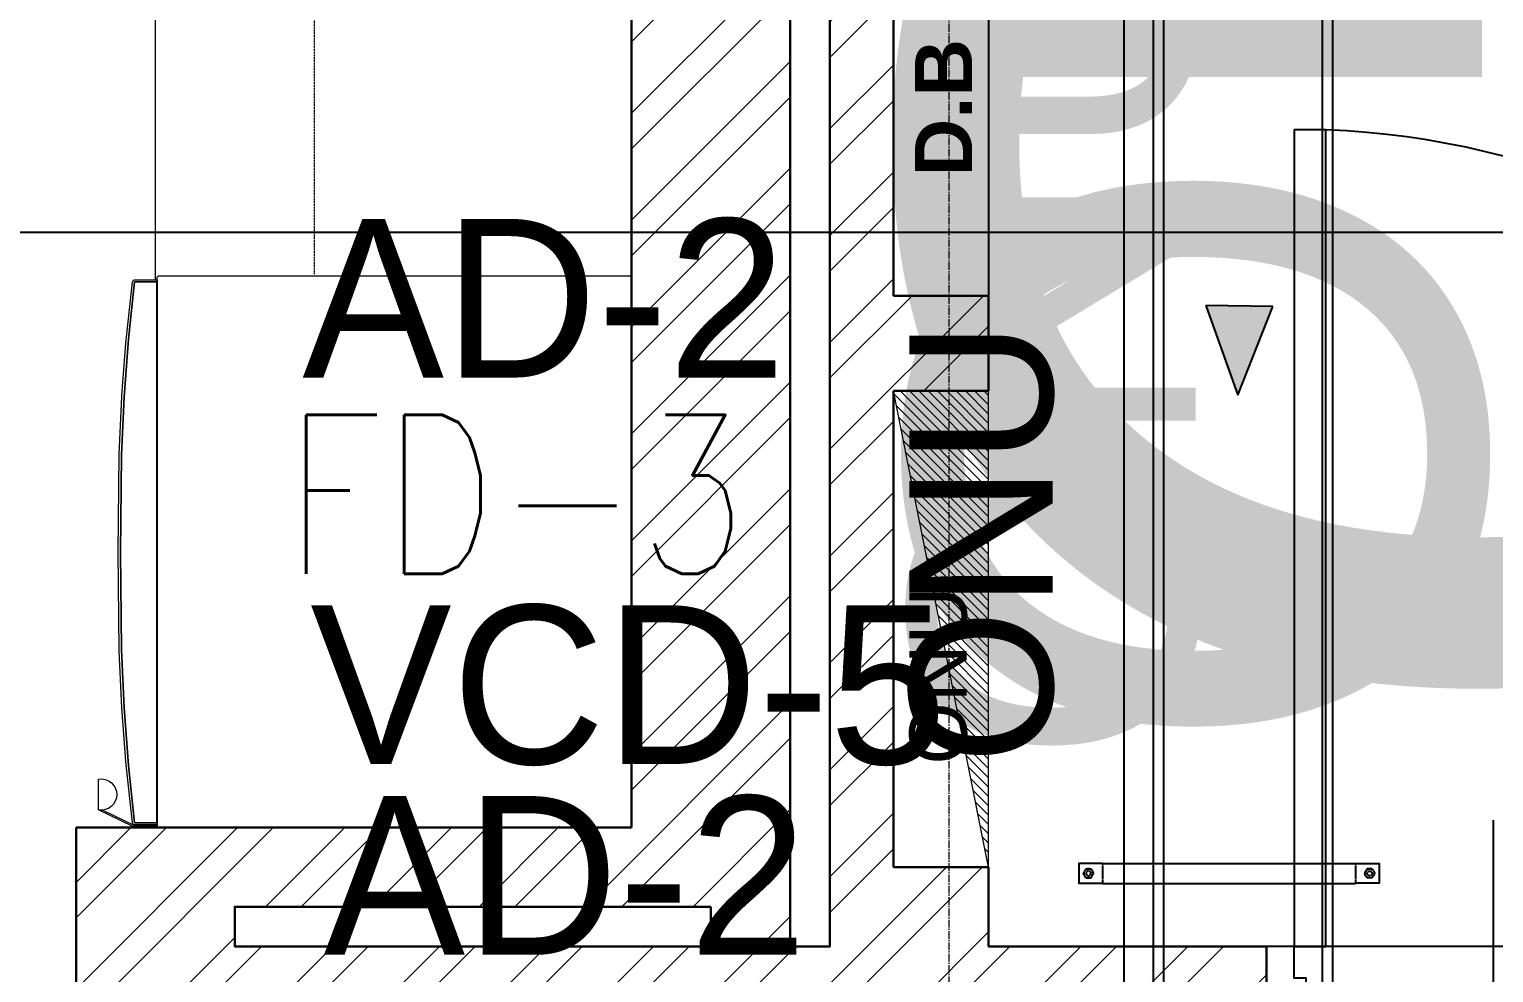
# Model space of a CAD drawing. Header units: millimetres. Extents: x -9226 to 166212, y -13 to 97274.
# Drawn here: x 36791 to 38637, y 70547 to 71736 of the extents above; entities that cross this region are included whole.
import ezdxf

# ---------------------------------------------------------------- set-up
doc = ezdxf.new("R2010")
doc.units = ezdxf.units.MM
for name, pattern in [('23491-A-XR-GRID$0$23288-XR-Unit GRIDS$0$CENTER2', [28.575, 19.05, -3.175, 3.175, -3.175]), ('23491-XR-AR-2ND FLOOR PLAN$0$23491-XR-AR-2ND FLOOR PLAN$0$23491-XR-AR-TYP-FLOOR$0$DASHED2', [0.375, 0.25, -0.125]), ('HIDDEN', [9.525, 6.35, -3.175])]:
    doc.linetypes.add(name, pattern=pattern)
doc.layers.get('0').update_dxf_attribs({"color": 8})
for name, color, linetype in [('-EAD', 30, 'Continuous'), ('-TEXT', 7, 'Continuous'), ('1.INS', 8, 'Continuous'), ('1.support 2', 7, 'Continuous'), ('23491-GN-XR-PLOT LIMIT$0$RETAIL', 8, 'Continuous'), ('23491-XR-AR-2ND FLOOR PLAN$0$23491-XR-AR-2ND FLOOR PLAN$0$23491-XR-AR-TYP-FLOOR$0$A-ELC-DP', 8, 'Continuous'), ('23491-XR-AR-2ND FLOOR PLAN$0$23491-XR-AR-2ND FLOOR PLAN$0$23491-XR-AR-TYP-FLOOR$0$A-ELC-DP @ 100', 8, 'Continuous'), ('23491-XR-AR-2ND FLOOR PLAN$0$23491-XR-AR-2ND FLOOR PLAN$0$23491-XR-AR-TYP-FLOOR$0$A-ELC-DP @ 1000', 8, 'Continuous'), ('23491-XR-AR-2ND FLOOR PLAN$0$23491-XR-AR-2ND FLOOR PLAN$0$23491-XR-AR-TYP-FLOOR$0$A-ELC-DP @ 2000', 8, 'Continuous'), ('23491-XR-AR-2ND FLOOR PLAN$0$23491-XR-AR-2ND FLOOR PLAN$0$23491-XR-AR-TYP-FLOOR$0$A-ELC-DP @ 250', 8, 'Continuous'), ('23491-XR-AR-2ND FLOOR PLAN$0$23491-XR-AR-2ND FLOOR PLAN$0$23491-XR-AR-TYP-FLOOR$0$A-ELC-DP @ 500', 8, 'Continuous'), ('23491-XR-AR-2ND FLOOR PLAN$0$23491-XR-AR-2ND FLOOR PLAN$0$23491-XR-AR-TYP-FLOOR$0$LLL', 8, 'Continuous'), ('EAD', 30, 'Continuous'), ('ETA-AC-SUPPORT', 25, 'Continuous'), ('FAD', 3, 'Continuous'), ('VCD SHE', 7, 'Continuous')]:
    doc.layers.add(name, color=color, linetype=linetype)
for name, color, linetype, lineweight in [('1.XREF', 8, 'Continuous', 9), ('23491-A-XR-GRID$0$G-ANNO-GRID', 8, '23491-A-XR-GRID$0$23288-XR-Unit GRIDS$0$CENTER2', 0), ('23491-XR-AR-2ND FLOOR PLAN$0$23491-XR-AR-2ND FLOOR PLAN$0$23491-XR-AR-TYP-FLOOR$0$A-ANNO-TEXT @ 50', 8, 'Continuous', 25), ('23491-XR-AR-2ND FLOOR PLAN$0$23491-XR-AR-2ND FLOOR PLAN$0$23491-XR-AR-TYP-FLOOR$0$A-EQUP-KITN-PLAN', 8, 'Continuous', 9), ('23491-XR-AR-2ND FLOOR PLAN$0$23491-XR-AR-2ND FLOOR PLAN$0$23491-XR-AR-TYP-FLOOR$0$A-Glaz-Sill', 8, 'Continuous', 5), ('23491-XR-AR-2ND FLOOR PLAN$0$23491-XR-AR-2ND FLOOR PLAN$0$23491-XR-AR-TYP-FLOOR$0$Zone-6_30May22$0$TYP$0$2B+G+19+R Typical Floor$0$A-DOOR', 8, 'Continuous', 25), ('23491-XR-AR-2ND FLOOR PLAN$0$23491-XR-AR-2ND FLOOR PLAN$0$A-WALL', 8, 'Continuous', 30), ('23491-XR-AR-2ND FLOOR PLAN$0$23491-XR-AR-2ND FLOOR PLAN$0$A-WALL-PATT', 8, 'Continuous', 5), ('23491-XR-AR-2ND FLOOR PLAN$0$23491-XR-AR-TYP-FLOOR$0$Zone-6_30May22$0$TYP$0$2B+G+19+R Typical Floor$0$A-DOOR', 8, 'Continuous', 25), ('23491-XR-AR-2ND FLOOR PLAN$0$A-WALL-CAVI', 8, 'Continuous', 15), ('A-ANNO-DIMS', 8, 'Continuous', 9)]:
    doc.layers.add(name, color=color, linetype=linetype, lineweight=lineweight)
doc.styles.add('23491-XR-AR-2ND FLOOR PLAN$0$23491-XR-AR-2ND FLOOR PLAN$0$23491-XR-AR-TYP-FLOOR$0$SDC-TEXT', font='arial.ttf')
doc.styles.add('23491-XR-AR-2ND FLOOR PLAN$0$23491-XR-AR-2ND FLOOR PLAN$0$23491-XR-AR-TYP-FLOOR$0$SDC-TEXT-ARB', font='sdc-arb.shx')
doc.styles.add('JSE', font='romans.shx', dxfattribs={"width": 0.85})
doc.styles.add('ROMANS', font='isocp.shx', dxfattribs={"width": 0.8})
doc.styles.add('SDC-TEXT-ARB', font='sdc-arb.shx', dxfattribs={"height": 0.5})
doc.dimstyles.new('JSE', dxfattribs={"dimtxt": 50, "dimasz": 150, "dimexe": 0.18, "dimexo": 0.0625, "dimgap": 50, "dimtad": 0, "dimdec": 0, "dimrnd": 5, "dimzin": 0, "dimdsep": 46, "dimtxsty": 'ROMANS', "dimcen": 0.09, "dimclrd": 7, "dimclre": 7, "dimclrt": 7, "dimadec": 0, "dimazin": 0, "dimtfac": 1, "dimtdec": 0, "dimtofl": 0, "dimtmove": 0, "dimatfit": 3, "dimfxl": 1, "dimtolj": 1, "dimtzin": 0, "dimarcsym": 1})

# ---------------------------------------------------------------- blocks, each defined once
blk = doc.blocks.new('*U535')
at = {"layer": '23491-XR-AR-2ND FLOOR PLAN$0$23491-XR-AR-TYP-FLOOR$0$Zone-6_30May22$0$TYP$0$2B+G+19+R Typical Floor$0$A-DOOR', "color": 8}
for p, q in [((1.065, 0), (0.035, 0)), ((1.05, -0.2), (0.05, -0.2))]:
    blk.add_line(p, q, dxfattribs=at)
blk.add_lwpolyline([(0.075, 0), (0.075, 1.0292), (0.035, 1.0292), (0.035, 0)], close=True, dxfattribs=at)
for points in [[(0.035, 0), (0, 0), (0, -0.2), (0.05, -0.2), (0.05, -0.04), (0.035, -0.04), (0.035, 0)], [(1.065, 0), (1.1, 0), (1.1, -0.2), (1.05, -0.2), (1.05, -0.04), (1.065, -0.04), (1.065, 0)]]:
    blk.add_lwpolyline(points, dxfattribs=at)
blk.add_arc((0.035, 0), 1.03, 0, 87.7744, dxfattribs=at)
blk = doc.blocks.new('23491-GN-XR-PLOT LIMIT')
at = {"layer": '23491-GN-XR-PLOT LIMIT$0$RETAIL', "color": 8}
blk.add_lwpolyline([(48271.7, 23525.6), (50500, 25555.4), (50500, 80172.6), (48692.6, 81480), (5000, 81480), (5000, 71480), (40000, 71480), (40000, 32256.2, 0.000401), (5000, 26236.7), (5000, 16088.4, -0.000496)], format="xyb", close=True, dxfattribs=at)
blk = doc.blocks.new('*U128')
at = {"layer": '23491-XR-AR-2ND FLOOR PLAN$0$23491-XR-AR-2ND FLOOR PLAN$0$23491-XR-AR-TYP-FLOOR$0$Zone-6_30May22$0$TYP$0$2B+G+19+R Typical Floor$0$A-DOOR', "color": 8}
for p, q in [((1.065, 0), (0.035, 0)), ((1.05, -0.2), (0.05, -0.2))]:
    blk.add_line(p, q, dxfattribs=at)
blk.add_lwpolyline([(0.075, 0), (0.075, 1.0292), (0.035, 1.0292), (0.035, 0)], close=True, dxfattribs=at)
for points in [[(0.035, 0), (0, 0), (0, -0.2), (0.05, -0.2), (0.05, -0.04), (0.035, -0.04), (0.035, 0)], [(1.065, 0), (1.1, 0), (1.1, -0.2), (1.05, -0.2), (1.05, -0.04), (1.065, -0.04), (1.065, 0)]]:
    blk.add_lwpolyline(points, dxfattribs=at)
blk.add_arc((0.035, 0), 1.03, 0, 87.7744, dxfattribs=at)
blk = doc.blocks.new('23491-XR-AR-2ND FLOOR PLAN$0$23491-XR-AR-2ND FLOOR PLAN$0$23491-XR-AR-TYP-FLOOR$0$onu')
at = {"layer": '23491-XR-AR-2ND FLOOR PLAN$0$23491-XR-AR-2ND FLOOR PLAN$0$23491-XR-AR-TYP-FLOOR$0$LLL', "color": 8}
blk.add_lwpolyline([(30, 60), (30, 510), (150, 510), (150, 60)], close=True, dxfattribs=at)
at = {"layer": '23491-XR-AR-2ND FLOOR PLAN$0$23491-XR-AR-2ND FLOOR PLAN$0$23491-XR-AR-TYP-FLOOR$0$A-ANNO-TEXT @ 50', "color": 8, "insert": (129.2, 210.5), "char_height": 72, "width": 1966.959, "attachment_point": 7, "rotation": 90, "style": '23491-XR-AR-2ND FLOOR PLAN$0$23491-XR-AR-2ND FLOOR PLAN$0$23491-XR-AR-TYP-FLOOR$0$SDC-TEXT'}
blk.add_mtext('{\\fArial|b1|i0|c0|p34;D.B}', dxfattribs=at)
blk = doc.blocks.new('*U723')
at = {"layer": '23491-XR-AR-2ND FLOOR PLAN$0$23491-XR-AR-2ND FLOOR PLAN$0$23491-XR-AR-TYP-FLOOR$0$A-ELC-DP @ 100', "color": 8, "lineweight": 25, "insert": (129.2, 99.7), "char_height": 72.149, "attachment_point": 1, "style": '23491-XR-AR-2ND FLOOR PLAN$0$23491-XR-AR-2ND FLOOR PLAN$0$23491-XR-AR-TYP-FLOOR$0$SDC-TEXT-ARB'}
blk.add_mtext_dynamic_manual_height_columns('{\\fArial|b0|i0|c0|p34;ONU}', width=72.149, gutter_width=360.7, heights=[0], dxfattribs=at)
at = {"layer": '23491-XR-AR-2ND FLOOR PLAN$0$23491-XR-AR-2ND FLOOR PLAN$0$23491-XR-AR-TYP-FLOOR$0$A-ELC-DP @ 1000', "color": 8, "lineweight": 25, "insert": (129.2, 99.7), "char_height": 721.494, "attachment_point": 1, "style": '23491-XR-AR-2ND FLOOR PLAN$0$23491-XR-AR-2ND FLOOR PLAN$0$23491-XR-AR-TYP-FLOOR$0$SDC-TEXT-ARB'}
blk.add_mtext_dynamic_manual_height_columns('{\\fArial|b0|i0|c0|p34;ONU}', width=721.494, gutter_width=3607.5, heights=[0], dxfattribs=at)
at = {"layer": '23491-XR-AR-2ND FLOOR PLAN$0$23491-XR-AR-2ND FLOOR PLAN$0$23491-XR-AR-TYP-FLOOR$0$A-ELC-DP @ 2000', "color": 8, "lineweight": 25, "insert": (129.2, 99.7), "char_height": 1442.988, "attachment_point": 1, "style": '23491-XR-AR-2ND FLOOR PLAN$0$23491-XR-AR-2ND FLOOR PLAN$0$23491-XR-AR-TYP-FLOOR$0$SDC-TEXT-ARB'}
blk.add_mtext_dynamic_manual_height_columns('{\\fArial|b0|i0|c0|p34;ONU}', width=1442.988, gutter_width=7214.9, heights=[0], dxfattribs=at)
at = {"layer": '23491-XR-AR-2ND FLOOR PLAN$0$23491-XR-AR-2ND FLOOR PLAN$0$23491-XR-AR-TYP-FLOOR$0$A-ELC-DP @ 250', "color": 8, "lineweight": 25, "insert": (129.2, 99.7), "char_height": 180.374, "attachment_point": 1, "style": '23491-XR-AR-2ND FLOOR PLAN$0$23491-XR-AR-2ND FLOOR PLAN$0$23491-XR-AR-TYP-FLOOR$0$SDC-TEXT-ARB'}
blk.add_mtext_dynamic_manual_height_columns('{\\fArial|b0|i0|c0|p34;ONU}', width=180.374, gutter_width=901.9, heights=[0], dxfattribs=at)
at = {"layer": '23491-XR-AR-2ND FLOOR PLAN$0$23491-XR-AR-2ND FLOOR PLAN$0$23491-XR-AR-TYP-FLOOR$0$A-ELC-DP @ 500', "color": 8, "lineweight": 25, "insert": (129.2, 99.7), "char_height": 360.747, "attachment_point": 1, "style": '23491-XR-AR-2ND FLOOR PLAN$0$23491-XR-AR-2ND FLOOR PLAN$0$23491-XR-AR-TYP-FLOOR$0$SDC-TEXT-ARB'}
blk.add_mtext_dynamic_manual_height_columns('{\\fArial|b0|i0|c0|p34;ONU}', width=360.747, gutter_width=1803.7, heights=[0], dxfattribs=at)
blk = doc.blocks.new('23491-XR-AR-2ND FLOOR PLAN$0$23491-XR-AR-2ND FLOOR PLAN$0$23491-XR-AR-TYP-FLOOR$0$A$C81039be2')
h = blk.add_hatch()
h.set_pattern_fill('ANSI31', color=8, scale=66.494154, angle=-360, style=0)
h.set_pattern_definition([(45, (-6738.033, -3450.009), (-5.877308, 5.877308), [])])
h.paths.add_polyline_path([(600, 120), (0, 0), (600, 0)])
at = {"color": 8}
blk.add_line((0, 0), (600, 120), dxfattribs=at)
blk.add_lwpolyline([(0, 120), (0, 0), (600, 0), (600, 120)], close=True, dxfattribs=at)
at = {"layer": '23491-XR-AR-2ND FLOOR PLAN$0$23491-XR-AR-2ND FLOOR PLAN$0$23491-XR-AR-TYP-FLOOR$0$A-ELC-DP'}
blk.add_blockref('*U723', (0, 0), dxfattribs=at)
blk = doc.blocks.new('23491-XR-AR-2ND FLOOR PLAN$0$23491-XR-AR-2ND FLOOR PLAN$0$23491-XR-AR-TYP-FLOOR$0$Zone-6_30May22$0$A$C46154010')
at = {"color": 8}
for p, q in [((0.2868, 0.6717), (0.2865, 0.6673)), ((0.2865, 0.6673), (0.2872, 0.6632)), ((0.2965, 0.6717), (0.2868, 0.6717)), ((0.3013, 0.6717), (0.2965, 0.6717)), ((0.3062, 0.6717), (0.3013, 0.6717)), ((0.3159, 0.6717), (0.3062, 0.6717)), ((0.3208, 0.6717), (0.3159, 0.6717)), ((0.3256, 0.6717), (0.3208, 0.6717)), ((0.3252, 0.6632), (0.3258, 0.6662)), ((0.3258, 0.6707), (0.3256, 0.6717)), ((0.3465, 0.6283), (0.3258, 0.6707)), ((0.3258, 0.6707), (0.3258, 0.6662)), ((0.3258, 0.6662), (0.3258, 0.6707)), ((0.3258, 0.6662), (0.3445, 0.6278)), ((0.001, 0.6469), (-0.1221, 0.6458)), ((0.1239, 0.6458), (0.001, 0.6469)), ((0.2872, 0.6632), (0.2888, 0.6592)), ((0.2888, 0.6592), (0.2911, 0.6557)), ((0.2911, 0.6557), (0.2942, 0.6528)), ((0.2942, 0.6528), (0.2979, 0.6505)), ((0.2979, 0.6505), (0.302, 0.6491)), ((0.302, 0.6491), (0.3062, 0.6487)), ((0.3062, 0.6487), (0.3104, 0.6491)), ((0.3104, 0.6491), (0.3145, 0.6505)), ((0.3145, 0.6505), (0.3182, 0.6528)), ((0.3182, 0.6528), (0.3213, 0.6557)), ((0.3213, 0.6557), (0.3236, 0.6592)), ((0.3236, 0.6592), (0.3252, 0.6632)), ((-0.3419, 0.6276), (-0.3425, 0.6267)), ((-0.341, 0.6283), (-0.3419, 0.6276)), ((-0.34, 0.6286), (-0.341, 0.6283)), ((-0.3401, 0.6262), (-0.2677, 0.634)), ((-0.2677, 0.634), (-0.3401, 0.6262)), ((-0.2704, 0.6363), (-0.34, 0.6286)), ((-0.2677, 0.6366), (-0.2704, 0.6363)), ((-0.1968, 0.6422), (-0.2677, 0.6366)), ((-0.2677, 0.634), (-0.195, 0.6395)), ((-0.195, 0.6395), (-0.2677, 0.634)), ((-0.195, 0.6423), (-0.1968, 0.6422)), ((-0.1229, 0.6457), (-0.195, 0.6423)), ((-0.195, 0.6395), (-0.1221, 0.6428)), ((-0.1221, 0.6428), (-0.195, 0.6395)), ((-0.1221, 0.6458), (-0.1229, 0.6457)), ((-0.1221, 0.6428), (0.0009, 0.6439)), ((0.0009, 0.6439), (-0.1221, 0.6428)), ((0.0009, 0.6439), (0.1239, 0.6428)), ((0.1239, 0.6428), (0.0009, 0.6439)), ((0.125, 0.6457), (0.1239, 0.6458)), ((0.1239, 0.6428), (0.1967, 0.6395)), ((0.1967, 0.6395), (0.1239, 0.6428)), ((0.1969, 0.6423), (0.125, 0.6457)), ((0.1967, 0.6395), (0.2694, 0.634)), ((0.2694, 0.634), (0.1967, 0.6395)), ((0.2695, 0.6366), (0.1969, 0.6423)), ((0.2694, 0.634), (0.3417, 0.6263)), ((0.3417, 0.6263), (0.2694, 0.634)), ((0.2724, 0.6363), (0.2695, 0.6366)), ((0.3419, 0.6286), (0.2724, 0.6363)), ((0.3429, 0.6283), (0.3419, 0.6286)), ((0.3438, 0.6276), (0.3429, 0.6283)), ((0.3443, 0.6267), (0.3438, 0.6276)), ((0.3445, 0.6278), (0.3445, 0.5979)), ((0.3464, 0.5979), (0.3465, 0.6283)), ((-0.3425, 0.6267), (-0.3426, 0.6256)), ((-0.3426, 0.6256), (-0.3426, 0.5977)), ((-0.3401, 0.5982), (-0.3401, 0.6262)), ((-0.3401, 0.6262), (-0.3401, 0.5982)), ((0.3417, 0.6263), (0.3417, 0.5982)), ((0.3417, 0.5982), (0.3417, 0.6263)), ((0.3445, 0.6256), (0.3443, 0.6267)), ((0.3445, 0.5977), (0.3445, 0.6256)), ((-0.346, 0.5977), (-0.3475, 0.5962)), ((-0.3475, 0.5962), (-0.3475, 0.0015)), ((0.346, 0.5977), (-0.346, 0.5977)), ((-0.3426, 0.5977), (0.3445, 0.5977)), ((0.3417, 0.5982), (-0.3401, 0.5982)), ((-0.3401, 0.5982), (0.3417, 0.5982)), ((0.3445, 0.5979), (0.3464, 0.5979)), ((0.3475, 0.5962), (0.346, 0.5977)), ((0.3475, 0.0015), (0.3475, 0.5962)), ((-0.3475, 0.0015), (-0.346, 0)), ((-0.346, 0), (0.346, 0)), ((0.346, 0), (0.3475, 0.0015))]:
    blk.add_line(p, q, dxfattribs=at)
blk = doc.blocks.new('23491-XR-AR-2ND FLOOR PLAN')
at = {"layer": '23491-XR-AR-2ND FLOOR PLAN$0$23491-XR-AR-2ND FLOOR PLAN$0$A-WALL-PATT'}
h = blk.add_hatch(dxfattribs=at)
h.set_pattern_fill('ANSI32', color=8, scale=10)
h.paths.add_polyline_path([(38350, 70580), (38000, 70580), (38000, 70680), (37880, 70680), (37880, 71280), (38000, 71280), (38000, 71400), (37880, 71400), (37880, 71850), (38000, 71850), (38000, 71980), (37800, 71980), (37800, 70580), (37750, 70580), (37750, 71980), (37550, 71980), (37550, 70731.5), (36850, 70730), (36850, 70380), (37050, 70380), (37050, 70500), (37650, 70500), (37650, 70280), (37850, 70280), (37850, 70380), (38350, 70380)])
h.paths.add_polyline_path([(37650, 70630), (37050, 70630), (37050, 70580), (37650, 70580)], flags=16)
at = {"layer": '23491-XR-AR-2ND FLOOR PLAN$0$23491-XR-AR-2ND FLOOR PLAN$0$23491-XR-AR-TYP-FLOOR$0$A-EQUP-KITN-PLAN', "color": 8, "linetype": '23491-XR-AR-2ND FLOOR PLAN$0$23491-XR-AR-2ND FLOOR PLAN$0$23491-XR-AR-TYP-FLOOR$0$DASHED2'}
blk.add_line((37150, 72830), (37150, 71427.4), dxfattribs=at)
at = {"layer": '23491-XR-AR-2ND FLOOR PLAN$0$23491-XR-AR-2ND FLOOR PLAN$0$23491-XR-AR-TYP-FLOOR$0$A-EQUP-KITN-PLAN', "color": 8}
blk.add_line((36950, 71420.1), (36950, 72630), dxfattribs=at)
at = {"layer": '23491-XR-AR-2ND FLOOR PLAN$0$23491-XR-AR-2ND FLOOR PLAN$0$A-WALL', "color": 8}
for p, q in [((37550, 73230), (37550, 70730)), ((37880, 71400), (37880, 71850)), ((38000, 71400), (37880, 71400)), ((38000, 71280), (38000, 71400)), ((37880, 70680), (37880, 71280)), ((37880, 71280), (38000, 71280)), ((37550, 70730), (36850, 70730)), ((36850, 70730), (36850, 70380)), ((38000, 70680), (37880, 70680)), ((38000, 70580), (38000, 70680)), ((38350, 70580), (38000, 70580)), ((38350, 70380), (38350, 70580))]:
    blk.add_line(p, q, dxfattribs=at)
blk.add_lwpolyline([(37800, 71980), (37800, 70580), (37750, 70580), (37750, 71980)], dxfattribs=at)
blk.add_lwpolyline([(37650, 70630), (37650, 70580), (37050, 70580), (37050, 70630)], close=True, dxfattribs=at)
at = {"layer": '23491-XR-AR-2ND FLOOR PLAN$0$23491-XR-AR-2ND FLOOR PLAN$0$23491-XR-AR-TYP-FLOOR$0$A-EQUP-KITN-PLAN', "color": 8, "xscale": -1000.000000000017, "yscale": 1000.000000000017, "zscale": 1000, "rotation": 90}
blk.add_blockref('23491-XR-AR-2ND FLOOR PLAN$0$23491-XR-AR-2ND FLOOR PLAN$0$23491-XR-AR-TYP-FLOOR$0$Zone-6_30May22$0$A$C46154010', (37550, 71077.5), dxfattribs=at)
at = {"layer": '23491-XR-AR-2ND FLOOR PLAN$0$23491-XR-AR-2ND FLOOR PLAN$0$23491-XR-AR-TYP-FLOOR$0$A-Glaz-Sill', "color": 8, "lineweight": 25, "rotation": 90}
blk.add_blockref('23491-XR-AR-2ND FLOOR PLAN$0$23491-XR-AR-2ND FLOOR PLAN$0$23491-XR-AR-TYP-FLOOR$0$A$C81039be2', (38000, 70680), dxfattribs=at)
at = {"layer": '23491-XR-AR-2ND FLOOR PLAN$0$23491-XR-AR-2ND FLOOR PLAN$0$23491-XR-AR-TYP-FLOOR$0$A-Glaz-Sill', "color": 8, "lineweight": 25}
blk.add_blockref('23491-XR-AR-2ND FLOOR PLAN$0$23491-XR-AR-2ND FLOOR PLAN$0$23491-XR-AR-TYP-FLOOR$0$onu', (37850, 71340), dxfattribs=at)
at = {"layer": '23491-XR-AR-2ND FLOOR PLAN$0$23491-XR-AR-2ND FLOOR PLAN$0$23491-XR-AR-TYP-FLOOR$0$Zone-6_30May22$0$TYP$0$2B+G+19+R Typical Floor$0$A-DOOR', "color": 8, "xscale": 999.9999999999961, "yscale": 999.9999999999961, "zscale": 999.9999999999961, "rotation": 359.9999999990674}
blk.add_blockref('*U128', (38350, 70580), dxfattribs=at)
at = {"layer": '23491-XR-AR-2ND FLOOR PLAN$0$23491-XR-AR-TYP-FLOOR$0$Zone-6_30May22$0$TYP$0$2B+G+19+R Typical Floor$0$A-DOOR', "color": 8, "xscale": 999.9999999999961, "yscale": 999.9999999999961, "zscale": 999.9999999999961, "rotation": 359.9999999990674}
blk.add_blockref('*U535', (38350, 70580), dxfattribs=at)
at = {"layer": '23491-XR-AR-2ND FLOOR PLAN$0$A-WALL-CAVI', "color": 8}
blk.add_blockref('23491-GN-XR-PLOT LIMIT', (0, 0), dxfattribs=at)
blk = doc.blocks.new('23491-A-XR-GRID')
at = {"layer": '23491-A-XR-GRID$0$G-ANNO-GRID', "color": 8, "ltscale": 0.5}
blk.add_line((37950, 96273.8), (37950, 35003.6), dxfattribs=at)
blk = doc.blocks.new('XREF')
at = {"layer": 'A-ANNO-DIMS', "color": 8}
blk.add_blockref('23491-XR-AR-2ND FLOOR PLAN', (0, 0), dxfattribs=at)
blk.add_blockref('23491-A-XR-GRID', (0, 0))
blk = doc.blocks.new('HVAC-VOL-SPD-S01-M-01-0400 R-01$0$HVAC-VOL-SPD-S01-M-01-0400 R-01$0$A$C2F9C6816')
blk.add_hatch(color=256).paths.add_polyline_path([(-198.8, -78.6), (-398.8, -153.6), (-198.8, -228.6)])
for p, q in [((-198.8, -78.6), (-398.8, -153.6)), ((-198.8, -228.6), (-198.8, -78.6)), ((-398.8, -153.6), (-198.8, -228.6))]:
    blk.add_line(p, q)
blk = doc.blocks.new('t')
at = {"layer": 'ETA-AC-SUPPORT', "color": 7, "linetype": 'HIDDEN', "ltscale": 0.3, "extrusion": (2.40653e-07, 5.25136e-08, 1)}
for p, q in [((4429.3, -9484.4, 0), (4379.3, -9484.4, 0)), ((4392.9, -9513, 0), (4404.3, -9506.4, 0)), ((4415.8, -9513, 0), (4404.3, -9506.4, 0)), ((4392.9, -9526.2, 0), (4392.9, -9513, 0)), ((4392.9, -9526.2, 0), (4404.3, -9532.9, 0)), ((4415.8, -9526.2, 0), (4404.3, -9532.9, 0)), ((4415.8, -9526.2, 0), (4415.8, -9513, 0))]:
    blk.add_line(p, q, dxfattribs=at)
at = {"layer": 'ETA-AC-SUPPORT', "color": 7, "linetype": 'Continuous', "ltscale": 0.3, "extrusion": (2.40653e-07, 5.25136e-08, 1), "elevation": 0}
blk.add_lwpolyline([(4429.3, -9484.4), (4429.3, -9543.9), (4379.3, -9543.9), (4379.3, -9484.4)], dxfattribs=at)
at = {"layer": 'ETA-AC-SUPPORT', "color": 7, "linetype": 'HIDDEN', "ltscale": 0.3, "extrusion": (2.40653e-07, 5.25136e-08, 1)}
for radius in [11.5, 6]:
    blk.add_circle((4404.3, -9519.6, 0), radius, dxfattribs=at)
blk = doc.blocks.new('*U296')
at = {"layer": 'ETA-AC-SUPPORT', "color": 7, "linetype": 'Continuous', "ltscale": 0.3, "extrusion": (2.40653e-07, 5.25136e-08, 1)}
for p, q in [((4404.3, -9195.5, 0), (4404.3, -9514.1, 0)), ((4429.3, -9195.5, 0), (4429.3, -9514.1, 0))]:
    blk.add_line(p, q, dxfattribs=at)
at = {"color": 7, "linetype": 'Continuous', "xscale": -0.5, "yscale": 0.5, "zscale": 0.5, "rotation": 180}
blk.add_blockref('t', (2214.7, -13937.7, 0), dxfattribs=at)
at = {"color": 7, "linetype": 'Continuous', "xscale": 0.5, "yscale": 0.5, "zscale": 0.5}
blk.add_blockref('t', (2214.7, -4771.9, 0), dxfattribs=at)

msp = doc.modelspace()

# ---------------------------------------------------------------- block references
at = {"layer": '1.XREF'}
msp.add_blockref('XREF', (0, 0), dxfattribs=at)

# ---------------------------------------------------------------- next in the draw order: linework, layer by layer
at = {"layer": '1.INS', "elevation": 0.1}
for points in [[(38207.7, 69975), (38207.7, 72130)], [(38433.7, 69973.4), (38433.7, 72130)], [(38636.3, 70230.2), (38636.3, 70739.2)]]:
    msp.add_lwpolyline(points, dxfattribs=at)
at = {"layer": 'EAD', "elevation": 0.1}
for points in [[(38220.7, 69973.4), (38220.7, 72130)], [(38420.7, 69973.4), (38420.7, 72130)]]:
    msp.add_lwpolyline(points, dxfattribs=at)

# ---------------------------------------------------------------- next in the draw order: block references
at = {"layer": '-EAD', "extrusion": (-6.16134e-06, -3.46539e-05, 1), "xscale": 0.561321026933402, "yscale": 0.561321026933402, "zscale": 0.561321026933402, "rotation": 89.10749125398034}
msp.add_blockref('HVAC-VOL-SPD-S01-M-01-0400 R-01$0$HVAC-VOL-SPD-S01-M-01-0400 R-01$0$A$C2F9C6816', (38231.5, 71500, -5.7), dxfattribs=at)
at = {"layer": '1.support 2', "linetype": 'ByBlock', "extrusion": (-3.5195e-05, -4.02055e-07, 1), "xscale": 1.001591528757322, "yscale": 1.001591528757322, "zscale": 1.001591528757322, "rotation": 89.99999999918924}
msp.add_blockref('*U296', (28933.3, 66248.1, -1.3), dxfattribs=at)

# ---------------------------------------------------------------- next in the draw order: texts
at = {"layer": '-TEXT', "extrusion": (3.5195e-05, 4.02055e-07, 1), "style": 'JSE', "width": 0.8}
msp.add_text('FD-3', height=200, dxfattribs=at).set_placement((37112.7, 71049.7, -3.3))
at = {"layer": 'VCD SHE', "style": 'SDC-TEXT-ARB'}
for s, p in [('AD-2', (37135.3, 71296.9)), ('VCD-5', (37145.1, 70809.9)), ('AD-2', (37162, 70569.4))]:
    msp.add_text(s, height=200, dxfattribs=at).set_placement(p)

# ---------------------------------------------------------------- next in the draw order: leaders
at = {"layer": 'FAD'}
msp.add_leader([(38170.8, 69683, 0.1), (38170.8, 87014.7, 0.1), (27931.7, 87014.7, 0.1)], dimstyle='JSE', override={"dimgap": 50, "dimtad": 0}, dxfattribs=at)

doc.saveas('drawing.dxf')
